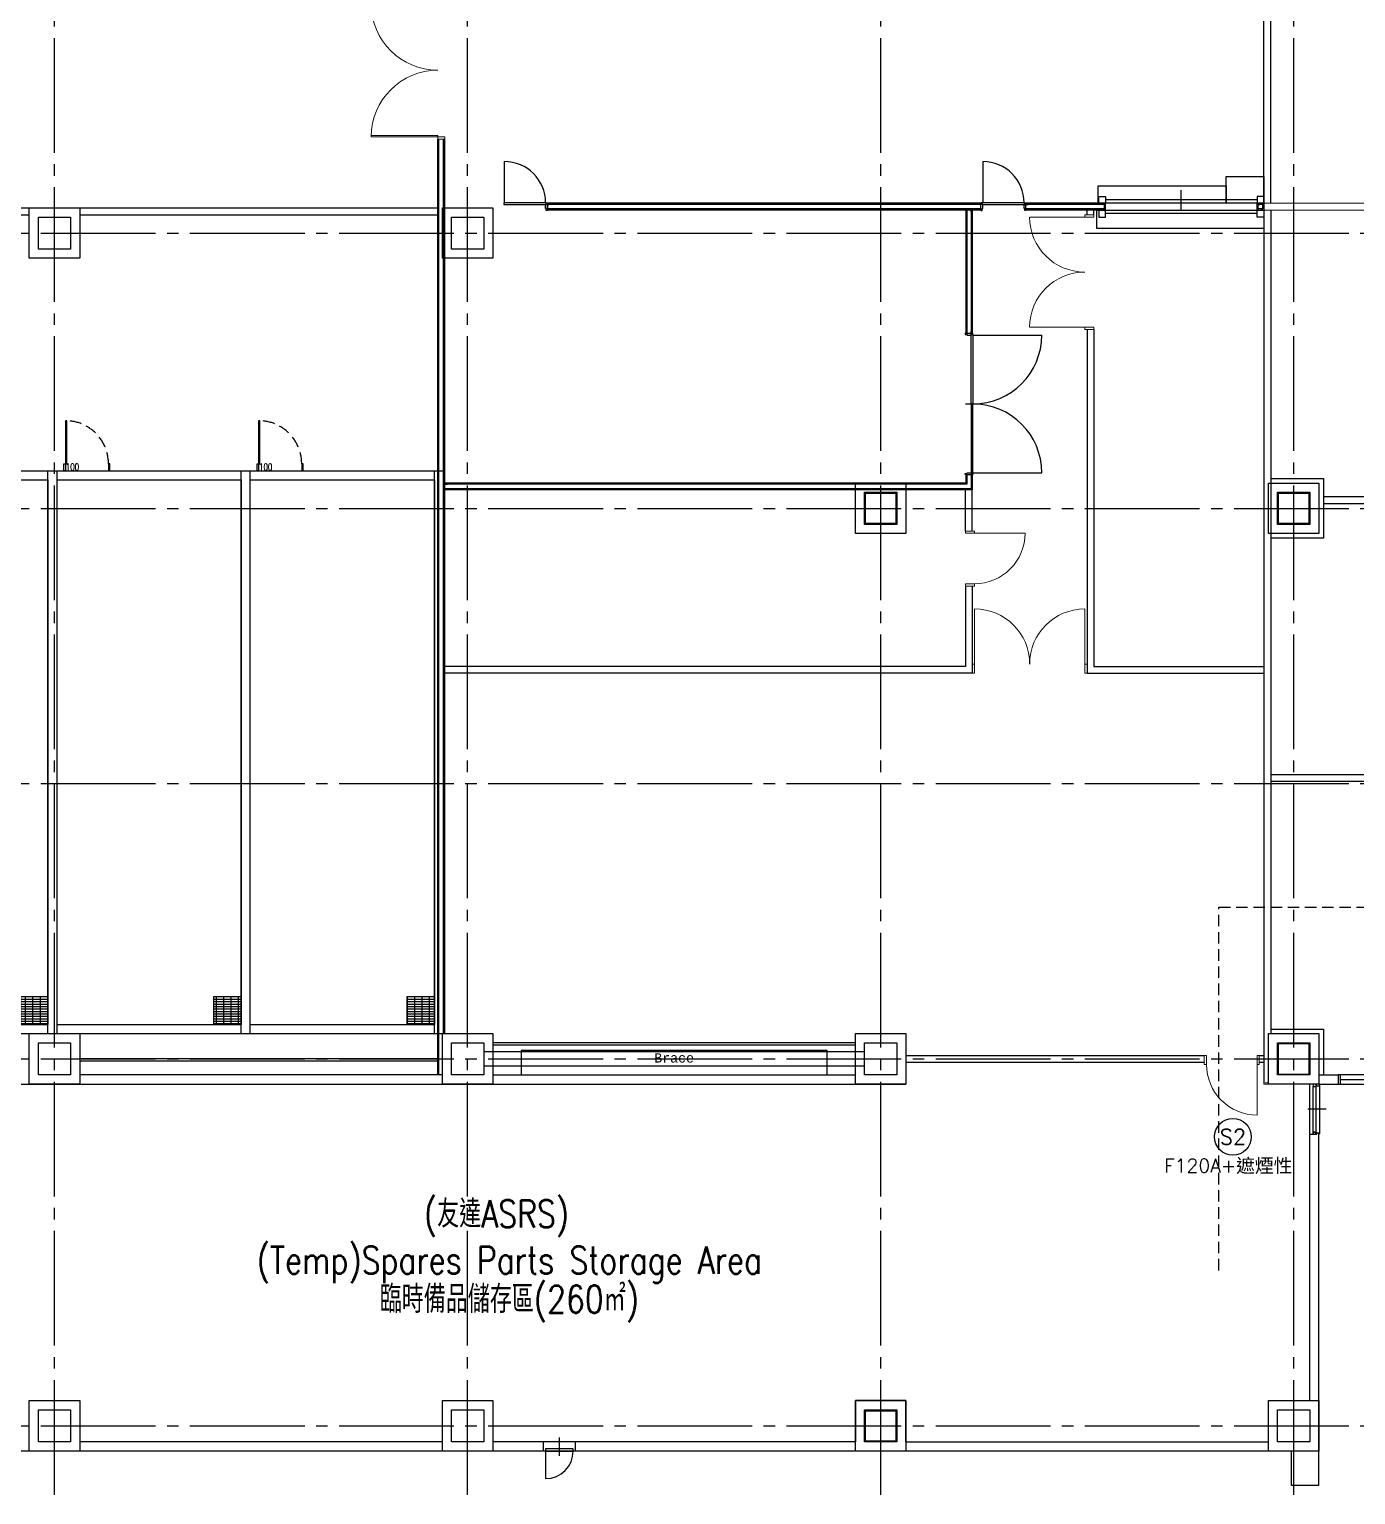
# Model space of a CAD drawing. Header units: millimetres. Extents: x -8103 to 195597, y 6477 to 112111.
# Drawn here: x 20705 to 23595, y 10600 to 13794 of the extents above; entities that cross this region are included whole.
import ezdxf
from ezdxf.enums import TextEntityAlignment as Align

# ---------------------------------------------------------------- set-up
doc = ezdxf.new("R2010")
doc.units = ezdxf.units.MM
doc.header["$LTSCALE"] = 100
for name, pattern in [('X-N-FAB-L10$0$COL-CEN-LIN', [3.25, 2.5, -0.25, 0.25, -0.25]), ('X-N-FAB-L10$0$DE-MMTN-F2-Z-000-P-CHEM-L10_0730$0$HIDDEN', [0.375, 0.25, -0.125]), ('X-N-FAB-L10$0$HIDDEN', [0.375, 0.25, -0.125])]:
    doc.linetypes.add(name, pattern=pattern)
for name, color, linetype in [('0-XREF', 7, 'Continuous'), ('X-N-FAB-L10$0$0-MD', 8, 'Continuous'), ('X-N-FAB-L10$0$0-ND', 8, 'Continuous'), ('X-N-FAB-L10$0$08', 8, 'Continuous'), ('X-N-FAB-L10$0$200K新增範圍', 8, 'Continuous'), ('X-N-FAB-L10$0$A-WALL-IN', 8, 'Continuous'), ('X-N-FAB-L10$0$A-Window(PH1)', 8, 'Continuous'), ('X-N-FAB-L10$0$BEAM', 8, 'Continuous'), ('X-N-FAB-L10$0$BLOCK', 8, 'Continuous'), ('X-N-FAB-L10$0$CCL', 8, 'X-N-FAB-L10$0$COL-CEN-LIN'), ('X-N-FAB-L10$0$COL', 8, 'Continuous'), ('X-N-FAB-L10$0$COL-S', 8, 'Continuous'), ('X-N-FAB-L10$0$DE-MMTN-F2-Z-000-P-CHEM-L10_0730$0$DOOR', 8, 'Continuous'), ('X-N-FAB-L10$0$DE-MMTN-F2-Z-000-P-CHEM-L10_0730$0$WCCS EQ', 8, 'Continuous'), ('X-N-FAB-L10$0$DOOR', 8, 'Continuous'), ('X-N-FAB-L10$0$TXT-CODE', 8, 'Continuous'), ('X-N-FAB-L10$0$WALL-P', 8, 'Continuous'), ('X-N-FAB-L10$0$WALL-RC', 8, 'Continuous')]:
    doc.layers.add(name, color=color, linetype=linetype)
doc.layers.add('X-N-FAB-L10$0$ARC', color=8, linetype='Continuous', lineweight=0)
doc.styles.add('X-N-FAB-L10$0$ATS', font='monotxt.shx', dxfattribs={"bigfont": 'BIGFONT.shx'})
doc.styles.add('X-N-FAB-L10$0$CHINA', font='simplex.shx', dxfattribs={"width": 0.75, "bigfont": 'chineset.shx'})
doc.styles.add('X-N-FAB-L10$0$DE-MMTN-F2-Z-000-P-CHEM-L10_0730$0$CHINA', font='simplex.shx', dxfattribs={"width": 0.75})
doc.styles.add('X-N-FAB-L10$0$ROMS', font='ROMANS', dxfattribs={"bigfont": 'EXTFONT'})
doc.dimstyles.new('X-N-FAB-L10$0$DE-MMTN-F2-Z-000-P-CHEM-L10_0730$0$0-Defpoint', dxfattribs={"dimtxt": 15, "dimasz": 0.5, "dimexe": 0.5, "dimexo": 0.5, "dimgap": 0.5, "dimtad": 1, "dimdsep": 46, "dimtxsty": 'X-N-FAB-L10$0$DE-MMTN-F2-Z-000-P-CHEM-L10_0730$0$CHINA', "dimblk": 'X-N-FAB-L10$0$DE-MMTN-F2-Z-000-P-CHEM-L10_0730$0$_None', "dimcen": 10, "dimclrd": 256, "dimclre": 256, "dimclrt": 256, "dimadec": 0, "dimazin": 0, "dimtfac": 1, "dimtix": 1, "dimtmove": 2, "dimatfit": 3, "dimldrblk": 'X-N-FAB-L10$0$DE-MMTN-F2-Z-000-P-CHEM-L10_0730$0$_None', "dimfxl": 0.5, "dimtolj": 1, "dimtzin": 0, "dimarcsym": 0})

# ---------------------------------------------------------------- blocks, each defined once
blk = doc.blocks.new('X-N-FAB-L10$0$X-NFAB-UPS_L10$0$A$C65aec59f')
at = {"lineweight": 0}
for p, q in [((0, 1200), (-1200, 1200)), ((0, 1250), (20, 1250)), ((0, 1250), (0, 1200)), ((200, 1250), (0, 1250)), ((0, 1250), (20, 1250)), ((0, 1250), (20, 1250)), ((0, 1200), (200, 1200)), ((20, 1250), (180, 1250)), ((20, 1250), (180, 1250)), ((20, 1250), (180, 1250)), ((180, 1250), (200, 1250)), ((180, 1250), (200, 1250)), ((180, 1250), (200, 1250)), ((200, 1200), (200, 1250)), ((0, -1200), (-1200, -1200)), ((200, -1200), (0, -1200)), ((0, -1200), (0, -1250)), ((0, -1250), (20, -1250)), ((0, -1250), (200, -1250)), ((0, -1250), (20, -1250)), ((0, -1250), (20, -1250)), ((20, -1250), (180, -1250)), ((20, -1250), (180, -1250)), ((20, -1250), (180, -1250)), ((180, -1250), (200, -1250)), ((180, -1250), (200, -1250)), ((180, -1250), (200, -1250)), ((200, -1250), (200, -1200))]:
    blk.add_line(p, q, dxfattribs=at)
for centre, major_axis in [((0, 1200), (-849, 849)), ((0, -1200), (849, 849))]:
    blk.add_ellipse(centre, major_axis=major_axis, ratio=1, start_param=0.785398, end_param=2.356194, dxfattribs=at)
blk = doc.blocks.new('X-N-FAB-L10$0$X-NFAB-UPS_L10$0$A$C01469983')
at = {"lineweight": 0}
for p, q in [((-180, 0), (-200, 0)), ((-200, 0), (-200, -50)), ((0, 0), (-200, 0)), ((-180, 0), (-200, 0)), ((-180, 0), (-200, 0)), ((-20, 0), (-180, 0)), ((-20, 0), (-180, 0)), ((-20, 0), (-180, 0)), ((0, 0), (-20, 0)), ((0, 0), (-20, 0)), ((0, 0), (-20, 0)), ((0, -50), (0, 0)), ((-200, -50), (-1300, -50)), ((-200, -50), (0, -50)), ((0, -1150), (-200, -1150)), ((-200, -1150), (-200, -1200)), ((-180, -1200), (-200, -1200)), ((-200, -1200), (0, -1200)), ((-180, -1200), (-200, -1200)), ((-180, -1200), (-200, -1200)), ((-20, -1200), (-180, -1200)), ((-20, -1200), (-180, -1200)), ((-20, -1200), (-180, -1200)), ((0, -1200), (-20, -1200)), ((0, -1200), (-20, -1200)), ((0, -1200), (-20, -1200)), ((0, -1200), (0, -1150))]:
    blk.add_line(p, q, dxfattribs=at)
at = {"lineweight": 0, "flags": 128}
blk.add_lwpolyline([(0, 0), (0, 100)], dxfattribs=at)
at = {"lineweight": 0}
blk.add_ellipse((-200, -50), major_axis=(778, 778), ratio=1, start_param=2.356194, end_param=3.926991, dxfattribs=at)
blk = doc.blocks.new('X-N-FAB-L10$0$no-d')
at = {"layer": 'X-N-FAB-L10$0$0-MD'}
blk.add_circle((0, 0), 30, dxfattribs=at)
at = {"layer": 'X-N-FAB-L10$0$0-ND', "style": 'X-N-FAB-L10$0$CHINA'}
blk.add_attdef('NO', text='', height=25, dxfattribs=at).set_placement((0, 0), align=Align.MIDDLE)
blk = doc.blocks.new('X-N-FAB-L10$0$A$C6f3f2cfb')
at = {"layer": 'X-N-FAB-L10$0$A-Window(PH1)', "insert": (-1499, -478), "char_height": 300, "attachment_point": 1, "style": 'X-N-FAB-L10$0$ROMS'}
blk.add_mtext_dynamic_manual_height_columns('{\\Fromans,bigfont|c136;F120A+\\fPMingLiU|b0|i0|c136|p18;遮煙性}', width=3091.85, gutter_width=750, heights=[0], dxfattribs=at)
blk = doc.blocks.new('X-N-FAB-L10$0$A$C3d27213c')
at = {"layer": 'X-N-FAB-L10$0$200K新增範圍', "color": 8}
for p, q in [((5700, 1702), (5700, 1802)), ((5850, 1702), (5850, 1802)), ((5700, -798), (5700, -8292)), ((5850, -798), (5850, -8142)), ((3050, -5192), (3050, -4292)), ((3200, -5192), (3200, -4292)), ((3050, -6392), (3050, -8142)), ((3200, -6392), (3200, -8292)), ((3050, -8142), (-8297, -8142)), ((5700, -8292), (9553, -8292)), ((5850, -8142), (9553, -8142)), ((1753, -16623), (8253, -16623)), ((1753, -16773), (8253, -16773)), ((9453, -16623), (9553, -16623)), ((9453, -16773), (9553, -16773))]:
    blk.add_line(p, q, dxfattribs=at)
blk.add_lwpolyline([(3200, -6392), (3200, -8292), (-8322, -8292)], dxfattribs=at)
for name, p, xscale, rotation in [('X-N-FAB-L10$0$X-NFAB-UPS_L10$0$A$C65aec59f', (5650, 452), -1, 180), ('X-N-FAB-L10$0$X-NFAB-UPS_L10$0$A$C65aec59f', (4450, -8092), -1.000000000000002, 90), ('X-N-FAB-L10$0$X-NFAB-UPS_L10$0$A$C01469983', (9453, -16623), -1, 270)]:
    blk.add_blockref(name, p, dxfattribs=dict(at, xscale=xscale, rotation=rotation))
at = {"layer": 'X-N-FAB-L10$0$200K新增範圍', "color": 8, "xscale": -1}
blk.add_blockref('X-N-FAB-L10$0$X-NFAB-UPS_L10$0$A$C01469983', (3050, -5192), dxfattribs=at)
at = {"layer": 'X-N-FAB-L10$0$200K新增範圍', "color": 8, "xscale": 13.33333333333333, "yscale": 13.33333333333333, "zscale": 13.33333333333333}
blk.add_blockref('X-N-FAB-L10$0$no-d', (8878, -18398), dxfattribs=at).add_auto_attribs({'NO': 'S2'})
at = {"layer": 'X-N-FAB-L10$0$200K新增範圍', "color": 8}
blk.add_blockref('X-N-FAB-L10$0$A$C6f3f2cfb', (8878, -18398), dxfattribs=at)
blk = doc.blocks.new('X-N-FAB-L10$0$萬用門(22改)-REVISED[26]_1')
at = {"layer": 'X-N-FAB-L10$0$DOOR', "color": 4, "lineweight": 0}
for p, q in [((1368.5, 6015), (1368.5, 6020)), ((1368.5, 6020), (1383.5, 6020)), ((1383.5, 6015), (1368.5, 6015)), ((1383.5, 6020), (1383.5, 6015)), ((1383.5, 6015), (1528.5, 6015)), ((1383.5, 6012), (1383.5, 6015)), ((1528.5, 6012), (1383.5, 6012)), ((1528.5, 6015), (1528.5, 6012)), ((1368.5, 5720), (1368.5, 5725)), ((1368.5, 5725), (1383.5, 5725)), ((1383.5, 5720), (1368.5, 5720)), ((1383.5, 5728), (1528.5, 5728)), ((1383.5, 5725), (1383.5, 5728)), ((1528.5, 5725), (1383.5, 5725)), ((1383.5, 5725), (1383.5, 5720)), ((1528.5, 5728), (1528.5, 5725))]:
    blk.add_line(p, q, dxfattribs=at)
for centre, start, end in [((1383.5, 6015), 270, 0), ((1383.5, 5725), 0, 90)]:
    blk.add_arc(centre, 145, start, end, dxfattribs=at)
blk = doc.blocks.new('*U87')
at = {"layer": 'X-N-FAB-L10$0$COL', "ltscale": 0.1}
blk.add_lwpolyline([(0, 0), (110, 0), (110, -110), (0, -110)], close=True, dxfattribs=at)
blk = doc.blocks.new('X-N-FAB-L10$0$A$C467ba2ca')
at = {"layer": 'X-N-FAB-L10$0$CCL'}
for p, q in [((-6250, 0), (-6250, 9160)), ((-5350, 0), (-5350, 9160)), ((-4450, 0), (-4450, 9160)), ((-3550, 0), (-3550, 9160)), ((-27730, 2750), (360, 2750)), ((-27730, 2150), (360, 2150)), ((-27730, 1550), (360, 1550)), ((-27730, 950), (360, 950)), ((-27730, 150), (360, 150))]:
    blk.add_line(p, q, dxfattribs=at)
at = {"layer": 'X-N-FAB-L10$0$COL-S'}
for points in [[(-6285, 2785), (-6215, 2785), (-6215, 2715), (-6285, 2715)], [(-5385, 2785), (-5315, 2785), (-5315, 2715), (-5385, 2715)], [(-4485, 2185), (-4415, 2185), (-4415, 2115), (-4485, 2115)], [(-3585, 2185), (-3515, 2185), (-3515, 2115), (-3585, 2115)], [(-6285, 985), (-6215, 985), (-6215, 915), (-6285, 915)], [(-5385, 985), (-5315, 985), (-5315, 915), (-5385, 915)], [(-4485, 985), (-4415, 985), (-4415, 915), (-4485, 915)], [(-3585, 985), (-3515, 985), (-3515, 915), (-3585, 915)], [(-6285, 185), (-6215, 185), (-6215, 115), (-6285, 115)], [(-5385, 185), (-5315, 185), (-5315, 115), (-5385, 115)], [(-4485, 185), (-4415, 185), (-4415, 115), (-4485, 115)], [(-3585, 185), (-3515, 185), (-3515, 115), (-3585, 115)]]:
    blk.add_lwpolyline(points, close=True, dxfattribs=at)
at = {"layer": 'X-N-FAB-L10$0$BEAM'}
for p in [(-6305, 2805), (-5405, 2805), (-4505, 2205), (-3605, 2205), (-6305, 1005), (-5405, 1005), (-4505, 1005), (-3605, 1005), (-6305, 205), (-5405, 205), (-4505, 205), (-3605, 205)]:
    blk.add_blockref('*U87', p, dxfattribs=at)
blk = doc.blocks.new('X-N-FAB-L10$0$A$C5b9bb6f0')
at = {"layer": 'X-N-FAB-L10$0$08'}
for p, q in [((24409.1, 4670), (24409.1, 4580)), ((25451.6, 4670), (25451.6, 4580)), ((25884.1, 4562.8), (25884.1, 4607.8)), ((25447.6, 4579), (24503.1, 4579)), ((24503.1, 4579), (24503.1, 4564)), ((25447.6, 4576.5), (24503.1, 4576.5)), ((25447.6, 4564), (25447.6, 4579)), ((25716.6, 4579), (25545.6, 4579)), ((25545.6, 4564), (25545.6, 4579)), ((25716.6, 4576.5), (25545.6, 4576.5)), ((26049.1, 4586.5), (25719.1, 4586.5)), ((26051.6, 4579), (26061.6, 4579)), ((26061.6, 4576.5), (26051.6, 4576.5)), ((26064.1, 4579), (26064.1, 2659)), ((25447.6, 4566.5), (24503.1, 4566.5)), ((25447.6, 4564), (24503.1, 4564)), ((25414.4, 4564), (25414.4, 4295.5)), ((25416.6, 4564), (25416.6, 4295.5)), ((25426.6, 4564), (25426.6, 4295.5)), ((25428.8, 4564), (25428.8, 4295.5)), ((25716.6, 4566.5), (25545.6, 4566.5)), ((25716.6, 4564), (25545.6, 4564)), ((26049.1, 4556.5), (25719.1, 4556.5)), ((26061.6, 4566.5), (26051.6, 4566.5)), ((26051.6, 4564), (26061.6, 4564)), ((26079.1, 4564), (26079.1, 2769)), ((25414.1, 4295.5), (25429.1, 4295.5)), ((25414.1, 4295.5), (25429.1, 4295.5)), ((25430.1, 4291.5), (25580.1, 4291.5)), ((25414.1, 4141.5), (25444.1, 4141.5)), ((25414.4, 3969), (24279.1, 3969)), ((25416.6, 3966.8), (24279.1, 3966.8)), ((25414.1, 3987.5), (25429.1, 3987.5)), ((25414.4, 3987.5), (25414.4, 3969)), ((25416.6, 3987.5), (25416.6, 3966.8)), ((25426.6, 3987.5), (25426.6, 3956.8)), ((25428.8, 3987.5), (25428.8, 3954.6)), ((25430.1, 3991.5), (25580.1, 3991.5)), ((26079.1, 3979), (26194.1, 3979)), ((26194.1, 3979), (26194.1, 3849)), ((25426.6, 3956.8), (24279.1, 3956.8)), ((25428.8, 3954.6), (24279.1, 3954.6)), ((26530.2, 3939), (26194.1, 3939)), ((26530.2, 3924), (26194.1, 3924)), ((26194.1, 3849), (26079.1, 3849)), ((26079.1, 3334), (26501.6, 3334)), ((26079.1, 3319), (26501.6, 3319)), ((26079.1, 2779), (26194.1, 2779)), ((26194.1, 2779), (26194.1, 2679)), ((25174.1, 2749), (24384.1, 2749)), ((25174.1, 2744), (24384.1, 2744)), ((26184.1, 2679), (26225.6, 2679)), ((26184.1, 2659), (26225.6, 2659)), ((26316.6, 2679), (26225.6, 2679)), ((26225.6, 2679), (26225.6, 2659)), ((26225.6, 2659), (26316.6, 2659)), ((26230.6, 2679), (26230.6, 2659)), ((26230.6, 2669), (26311.6, 2669))]:
    blk.add_line(p, q, dxfattribs=at)
for points in [[(26064.1, 4579), (25982.1, 4579), (25982.1, 4637), (26064.1, 4637)], [(25982.1, 4579), (25703.1, 4579), (25703.1, 4617), (25982.1, 4617)], [(24500.1, 4580), (24408.1, 4580), (24408.1, 4576), (24500.1, 4576)], [(25542.6, 4580), (25450.6, 4580), (25450.6, 4576), (25542.6, 4576)], [(25719.1, 4579), (25704.1, 4579), (25704.1, 4594), (25719.1, 4594)], [(26049.1, 4579), (26064.1, 4579), (26064.1, 4594), (26049.1, 4594)], [(25700.3, 4564), (26063.9, 4564), (26063.9, 4524), (25700.3, 4524)], [(25719.1, 4564), (25704.1, 4564), (25704.1, 4549), (25719.1, 4549)], [(26049.1, 4564), (26064.1, 4564), (26064.1, 4549), (26049.1, 4549)], [(25430.1, 4293), (25430.1, 4141.5), (25426.1, 4141.5), (25426.1, 4293)], [(25430.1, 3990), (25430.1, 4141.5), (25426.1, 4141.5), (25426.1, 3990)], [(25174.1, 3969), (25284.1, 3969), (25284.1, 3859), (25174.1, 3859)], [(26074.1, 3969), (26184.1, 3969), (26184.1, 3859), (26074.1, 3859)], [(25194.1, 3879), (25194.1, 3949), (25264.1, 3949), (25264.1, 3879)], [(25194.1, 3879), (25194.1, 3949), (25264.1, 3949), (25264.1, 3879)], [(25196.1, 3881), (25196.1, 3947), (25262.1, 3947), (25262.1, 3881)], [(25196.1, 3881), (25196.1, 3947), (25262.1, 3947), (25262.1, 3881)], [(26094.1, 3879), (26094.1, 3949), (26164.1, 3949), (26164.1, 3879)], [(26094.1, 3879), (26094.1, 3949), (26164.1, 3949), (26164.1, 3879)], [(26096.1, 3881), (26096.1, 3947), (26162.1, 3947), (26162.1, 3881)], [(26096.1, 3881), (26096.1, 3947), (26162.1, 3947), (26162.1, 3881)], [(24364.1, 2699), (25194.1, 2699), (25194.1, 2729), (24364.1, 2729)]]:
    blk.add_lwpolyline(points, close=True, dxfattribs=at)
for points in [[(24503.1, 4565.5), (24503.1, 4563), (24500.6, 4563), (24500.6, 4567.5), (24499.1, 4567.5), (24499.1, 4575.5), (24500.6, 4575.5), (24500.6, 4580), (24503.1, 4580), (24503.1, 4577.5)], [(24507.1, 4567.5), (24507.1, 4566.5), (24503.1, 4566.5), (24503.1, 4576.5), (24507.1, 4576.5), (24507.1, 4575.5)], [(25443.6, 4567.5), (25443.6, 4566.5), (25447.6, 4566.5), (25447.6, 4576.5), (25443.6, 4576.5), (25443.6, 4575.5)], [(25447.6, 4565.5), (25447.6, 4563), (25450.1, 4563), (25450.1, 4567.5), (25451.6, 4567.5), (25451.6, 4575.5), (25450.1, 4575.5), (25450.1, 4580), (25447.6, 4580), (25447.6, 4577.5)], [(25545.6, 4565.5), (25545.6, 4563), (25543.1, 4563), (25543.1, 4567.5), (25541.6, 4567.5), (25541.6, 4575.5), (25543.1, 4575.5), (25543.1, 4580), (25545.6, 4580), (25545.6, 4577.5)], [(25549.6, 4567.5), (25549.6, 4566.5), (25545.6, 4566.5), (25545.6, 4576.5), (25549.6, 4576.5), (25549.6, 4575.5)], [(25712.6, 4567.5), (25712.6, 4566.5), (25716.6, 4566.5), (25716.6, 4576.5), (25712.6, 4576.5), (25712.6, 4575.5)], [(25716.6, 4565.5), (25716.6, 4563), (25719.1, 4563), (25719.1, 4579)], [(26051.6, 4565.5), (26051.6, 4563), (26049.1, 4563), (26049.1, 4579)], [(26055.6, 4567.5), (26055.6, 4566.5), (26051.6, 4566.5), (26051.6, 4576.5), (26055.6, 4576.5), (26055.6, 4575.5)], [(26057.6, 4567.5), (26057.6, 4566.5), (26061.6, 4566.5), (26061.6, 4576.5), (26057.6, 4576.5), (26057.6, 4575.5)], [(25425.6, 4560), (25426.6, 4560), (25426.6, 4564), (25416.6, 4564), (25416.6, 4560), (25417.6, 4560)], [(25415.6, 4295.5), (25413.1, 4295.5), (25413.1, 4293), (25417.6, 4293), (25417.6, 4291.5), (25425.6, 4291.5), (25425.6, 4293), (25430.1, 4293), (25430.1, 4295.5), (25427.6, 4295.5)], [(25417.6, 4299.5), (25416.6, 4299.5), (25416.6, 4295.5), (25426.6, 4295.5), (25426.6, 4299.5), (25425.6, 4299.5)], [(25415.6, 3987.5), (25413.1, 3987.5), (25413.1, 3990), (25417.6, 3990), (25417.6, 3991.5), (25425.6, 3991.5), (25425.6, 3990), (25430.1, 3990), (25430.1, 3987.5), (25427.6, 3987.5)], [(25417.6, 3983.5), (25416.6, 3983.5), (25416.6, 3987.5), (25426.6, 3987.5), (25426.6, 3983.5), (25425.6, 3983.5)], [(25112.6, 2679), (25112.6, 2732.5), (24445.6, 2732.5), (24445.6, 2679)]]:
    blk.add_lwpolyline(points, dxfattribs=at)
for centre, radius, start, end in [((24409.1, 4580), 90, 0, 90), ((25451.6, 4580), 90, 0, 90), ((25430.1, 4291.5), 150, 270, 0), ((25430.1, 3991.5), 150, 0, 90)]:
    blk.add_arc(centre, radius, start, end, dxfattribs=at)
at = {"layer": 'X-N-FAB-L10$0$A-WALL-IN'}
for p, q in [((26064.1, 4579), (26064.1, 5169)), ((26079.1, 4579), (26079.1, 5059))]:
    blk.add_line(p, q, dxfattribs=at)
at = {"layer": 'X-N-FAB-L10$0$A-WALL-IN', "lineweight": 0}
for p, q in [((26530.2, 4579), (26064.1, 4579)), ((26064.1, 4564), (26530.2, 4564))]:
    blk.add_line(p, q, dxfattribs=at)
at = {"layer": 'X-N-FAB-L10$0$ARC'}
for p, q in [((26074.1, 2659), (26064.1, 2659)), ((26074.1, 2661.5), (26066.6, 2661.5))]:
    blk.add_line(p, q, dxfattribs=at)
for points in [[(26094.1, 2679), (26094.1, 2749), (26164.1, 2749), (26164.1, 2679)], [(26096.1, 2681), (26096.1, 2747), (26162.1, 2747), (26162.1, 2681)]]:
    blk.add_lwpolyline(points, close=True, dxfattribs=at)
at = {"layer": 'X-N-FAB-L10$0$WALL-P'}
for p, q in [((24264.1, 2679), (24264.1, 4719)), ((24266.6, 2679), (24266.6, 4719)), ((24276.6, 2769), (24276.6, 4719)), ((24279.1, 2769), (24279.1, 4719)), ((24264.1, 2714), (23484.1, 2714)), ((24264.1, 2709), (23484.1, 2709))]:
    blk.add_line(p, q, dxfattribs=at)
blk.add_lwpolyline([(24283.1, 3957.5), (24283.1, 3956.5), (24279.1, 3956.5), (24279.1, 3966.5), (24283.1, 3966.5), (24283.1, 3965.5)], dxfattribs=at)
at = {"layer": 'X-N-FAB-L10$0$WALL-RC'}
for p, q in [((22474.1, 2659), (25284.1, 2659)), ((24274.1, 2679), (23484.1, 2679)), ((24384.1, 2679), (25174.1, 2679))]:
    blk.add_line(p, q, dxfattribs=at)
at = {"layer": 'X-N-FAB-L10$0$08', "style": 'X-N-FAB-L10$0$ATS'}
blk.add_text('Brace', height=20, dxfattribs=at).set_placement((24779.1, 2716), align=Align.MIDDLE_CENTER)
blk = doc.blocks.new('*D153')
at = {"lineweight": -2, "transparency": 16777216}
blk.add_line((0, 0), (100, 0), dxfattribs=at)
at = {"color": 0, "transparency": 16777216}
for p in [(0, 0), (100, 0), (100, 0)]:
    blk.add_point(p, dxfattribs=at)
at = {"transparency": 16777216, "insert": (18.5, 8), "char_height": 15, "attachment_point": 5, "style": 'X-N-FAB-L10$0$DE-MMTN-F2-Z-000-P-CHEM-L10_0730$0$CHINA'}
blk.add_mtext('\\A1;100', dxfattribs=at)
blk = doc.blocks.new('X-N-FAB-L10$0$DE-MMTN-F2-Z-000-P-CHEM-L10_0730$0$_None')
blk = doc.blocks.new('*U152')
at = {"layer": 'X-N-FAB-L10$0$DE-MMTN-F2-Z-000-P-CHEM-L10_0730$0$DOOR', "linetype": 'Continuous'}
for points in [[(3, 15), (6, 15), (6, 108.946), (3, 108.946)], [(3, 0), (0, 0), (0, 15), (3, 15)], [(100, 15), (97, 15), (97, 0), (100, 0)]]:
    blk.add_lwpolyline(points, close=True, dxfattribs=at)
at = {"layer": 'X-N-FAB-L10$0$DE-MMTN-F2-Z-000-P-CHEM-L10_0730$0$DOOR', "linetype": 'X-N-FAB-L10$0$DE-MMTN-F2-Z-000-P-CHEM-L10_0730$0$HIDDEN'}
blk.add_arc((3, 15), 94, 0, 90, dxfattribs=at)
dim = blk.add_linear_dim(base=(100, 0), p1=(0, 0), p2=(100, 0), angle=359.99999, dimstyle='X-N-FAB-L10$0$DE-MMTN-F2-Z-000-P-CHEM-L10_0730$0$0-Defpoint', override={"dimpost": '<>'})
dim.commit()
dim.dimension.update_dxf_attribs({"geometry": '*D153', "text_midpoint": (18.531, 8), "dimtype": 128})
blk = doc.blocks.new('X-N-FAB-L10$0$DE-MMTN-F2-Z-000-P-CHEM-L10_0730$0$Solvent Area')
at = {"layer": 'X-N-FAB-L10$0$08'}
h = blk.add_hatch(dxfattribs=at)
h.set_pattern_fill('SBBRICKS', color=256, scale=2)
h.set_pattern_definition([(0, (361, 3189.5087), (0, 5.333333), []), (90, (361, 3189.509), (-16, 1e-15), [])])
h.paths.add_polyline_path([(361, 20), (421, 20), (421, 80), (361, 80)])
blk.add_lwpolyline([(361, 20), (421, 20), (421, 80), (361, 80)], close=True, dxfattribs=at)
at = {"layer": 'X-N-FAB-L10$0$A-WALL-IN'}
for p, q in [((0, 0), (0, 1227)), ((0, 1227), (441, 1227)), ((421, 0), (421, 1227)), ((441, 0), (441, 1227)), ((20, 20), (20, 1207)), ((20, 1207), (421, 1207)), ((421, 1207), (421, 20)), ((441, 30), (441, 1207)), ((441, 20), (441, 1207)), ((20, 20), (421, 20)), ((0, 0), (441, 0))]:
    blk.add_line(p, q, dxfattribs=at)
at = {"layer": 'X-N-FAB-L10$0$DE-MMTN-F2-Z-000-P-CHEM-L10_0730$0$WCCS EQ'}
for p, q in [((20, 30), (20, 735)), ((441, 30), (441, 735))]:
    blk.add_line(p, q, dxfattribs=at)
at = {"layer": 'X-N-FAB-L10$0$DE-MMTN-F2-Z-000-P-CHEM-L10_0730$0$DOOR'}
blk.add_blockref('*U152', (35, 1227), dxfattribs=at)
blk = doc.blocks.new('X-N-FAB-L10$0$A$C969652c4')
at = {"layer": 'X-N-FAB-L10$0$A-WALL-IN'}
for points in [[(18530, 2030), (18800, 2030)], [(18530, 2015), (18800, 2015)], [(18910, 2030), (19690, 2030)], [(18910, 2030), (19690, 2030)], [(18910, 2015), (19690, 2015)], [(18910, 2015), (19690, 2015)]]:
    blk.add_lwpolyline(points, dxfattribs=at)
at = {"layer": 'X-N-FAB-L10$0$08'}
for p in [(18419.5, 230), (18840.5, 230), (19261.5, 230)]:
    blk.add_blockref('X-N-FAB-L10$0$DE-MMTN-F2-Z-000-P-CHEM-L10_0730$0$Solvent Area', p, dxfattribs=at)
blk = doc.blocks.new('X-N-FAB-L10')
at = {"layer": 'X-N-FAB-L10$0$08'}
for p, q in [((22505, 10805), (22505, 10715)), ((22615, 10805), (22505, 10805)), ((22615, 10715), (22615, 10805)), ((21825, 10695), (21825, 10715)), ((21860, 10685), (21860, 10725)), ((21895, 10695), (21895, 10715)), ((21830, 10695), (21830, 10635))]:
    blk.add_line(p, q, dxfattribs=at)
for points in [[(22525, 10715), (22525, 10785), (22595, 10785), (22595, 10715)], [(22527, 10717), (22527, 10783), (22593, 10783), (22593, 10717)], [(21830, 10695), (21890, 10695), (21890, 10700), (21830, 10700)]]:
    blk.add_lwpolyline(points, close=True, dxfattribs=at)
blk.add_arc((21830, 10695), 60, 270, 0, dxfattribs=at)
at = {"layer": 'X-N-FAB-L10$0$COL-S'}
for points in [[(22525, 12785), (22595, 12785), (22595, 12715), (22525, 12715)], [(23425, 12785), (23495, 12785), (23495, 12715), (23425, 12715)], [(22525, 10785), (22595, 10785), (22595, 10715), (22525, 10715)]]:
    blk.add_lwpolyline(points, close=True, dxfattribs=at)
at = {"layer": 'X-N-FAB-L10$0$DOOR'}
for p, q in [((23495, 11385), (23495, 11495)), ((23510.5, 11491), (23509.5, 11495)), ((23510.5, 11491), (23514, 11491)), ((23515, 11492), (23514, 11491)), ((23516.5, 11493.5), (23516.5, 11386.5)), ((23530.9, 11440), (23490.4, 11440)), ((23509.5, 11385), (23495, 11385)), ((23510.5, 11389), (23509.5, 11385)), ((23510.5, 11389), (23514, 11389)), ((23515, 11388), (23514, 11389)), ((23515, 11386.5), (23516.5, 11386.5))]:
    blk.add_line(p, q, dxfattribs=at)
for points in [[(23503.5, 11493.5), (23502.5, 11493.5), (23502.5, 11490), (23509, 11490), (23509, 11490), (23509.5, 11490), (23509.5, 11493.5), (23507, 11493.5)], [(23503.5, 11386.5), (23502.5, 11386.5), (23502.5, 11390), (23509, 11390), (23509, 11390), (23509.5, 11390), (23509.5, 11386.5), (23507, 11386.5)]]:
    blk.add_lwpolyline(points, dxfattribs=at)
blk.add_lwpolyline([(23502.5, 11390), (23502.5, 11490), (23508.5, 11490), (23508.5, 11390)], close=True, dxfattribs=at)
at = {"layer": 'X-N-FAB-L10$0$TXT-CODE', "linetype": 'X-N-FAB-L10$0$HIDDEN'}
blk.add_lwpolyline([(23297, 11089), (23297, 11881), (23920, 11881), (23920, 13112), (25572, 13112), (25478, 13017)], dxfattribs=at)
at = {"layer": 'X-N-FAB-L10$0$WALL-RC'}
for p, q in [((23495, 10805), (23495, 11385)), ((23515, 10620), (23515, 11388)), ((21605, 10715), (20815, 10715)), ((22505, 10715), (21715, 10715)), ((22615, 10715), (23405, 10715)), ((23455, 10695), (20165, 10695)), ((23455, 10620), (23455, 10695)), ((23515, 10620), (23455, 10620))]:
    blk.add_line(p, q, dxfattribs=at)
for name, p in [('X-N-FAB-L10$0$A$C5b9bb6f0', (-2669.1, 8836)), ('X-N-FAB-L10$0$A$C969652c4', (1905, 11375))]:
    blk.add_blockref(name, p)
at = {"layer": 'X-N-FAB-L10$0$200K新增範圍', "xscale": 0.1, "yscale": 0.1, "zscale": 0.1}
blk.add_blockref('X-N-FAB-L10$0$A$C3d27213c', (22439.7, 13219.8), dxfattribs=at)
at = {"layer": 'X-N-FAB-L10$0$BEAM'}
for p in [(22505, 12805), (23405, 12805), (22505, 10805)]:
    blk.add_blockref('*U87', p, dxfattribs=at)
at = {"layer": 'X-N-FAB-L10$0$BLOCK'}
blk.add_blockref('X-N-FAB-L10$0$A$C467ba2ca', (27010, 10600), dxfattribs=at)
at = {"layer": 'X-N-FAB-L10$0$DOOR', "lineweight": 0, "xscale": -1}
blk.add_blockref('X-N-FAB-L10$0$萬用門(22改)-REVISED[26]_1', (22978.5, 7835), dxfattribs=at)
at = {"layer": 'X-N-FAB-L10$0$TXT-CODE', "style": 'X-N-FAB-L10$0$CHINA', "width": 0.8}
for s, p in [('(友達ASRS)', (21722.9, 11212.2)), ('(Temp)Spares Parts Storage Area', (21750.9, 11111.2)), ('臨時備品儲存區(260㎡)', (21750.9, 11026.2))]:
    blk.add_text(s, height=60, dxfattribs=at).set_placement(p, align=Align.MIDDLE_CENTER)

msp = doc.modelspace()

# ---------------------------------------------------------------- block references
at = {"layer": '0-XREF'}
msp.add_blockref('X-N-FAB-L10', (0, 0), dxfattribs=at)

doc.saveas('drawing.dxf')
